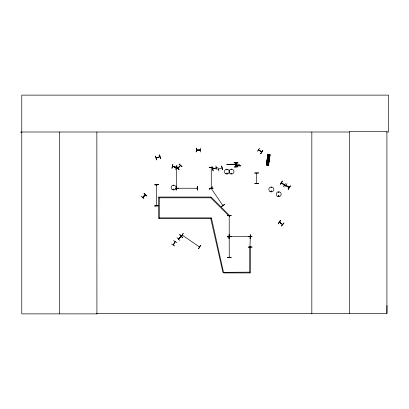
<?xml version="1.0" encoding="UTF-8"?>
<svg xmlns="http://www.w3.org/2000/svg" width="409" height="409" viewBox="0 0 409 409"><rect width="100%" height="100%" fill="white"/><g stroke="black" fill="none" stroke-linecap="round" stroke-linejoin="round"><path stroke-width="0.61" d="M386.638 132L388.55 132L388.55 95.123L21.769 95.123L21.769 313.877L96.913 313.877L96.861 313.447L386.919 313.447L386.975 305.538M289.066 187.593C278.585 180.476 296.177 192.322 286.269 185.476M182.286 235.124L199.531 246.985M199.091 246.872L199.495 246.964L199.249 246.77M258.447 149.817L261.627 152.071M261.729 151.923L258.616 149.694M279.429 222.358L282.573 224.541L279.373 222.297M279.807 222.414L279.47 222.174L282.542 224.515M282.65 224.429L282.374 224.209M156.591 205.722L156.795 205.395M156.754 205.354L156.759 205.747L156.601 205.395M176.391 187.91L176.437 188.263M229.403 216.085L229.229 215.732L229.388 216.044M173.355 189.311C173.968 190.313 173.682 188.35 173.355 189.505M173.922 189.464C173.196 188.002 173.222 190.747 173.922 189.28M226.668 169.633C227.343 168.881 226.637 170.384 226.826 169.392M231.284 169.525L231.642 169.73L231.392 169.413M231.714 173.493C231.218 172.48 231.254 174.392 231.714 173.375M231.852 173.534C231.203 172.174 230.998 174.469 231.796 173.61M270.947 191.264C272.522 190.134 271.152 192.378 271.08 191.514M271.065 191.264C271.852 190.405 271.315 192.256 271.126 191.151M278.498 192.184L278.923 192.24L278.529 192.133M278.36 196.039C279.572 194.868 278.493 197.475 278.468 195.788M278.938 196.1C278.575 195.083 278.294 196.928 278.979 196.039M284.552 185.021L281.438 182.675L284.383 185.113M266.366 164.904L267.915 154.428M266.469 164.919L268.018 154.444M266.612 164.939L268.289 154.484M266.867 164.975L268.391 154.5M266.949 164.991L267.772 159.444M268.406 155.134L267.951 158.211L268.452 155.139M266.99 164.996L267.818 159.454M267.143 165.011L267.731 165.098M267.46 164.408L267.333 164.899M267.967 164.5L268.693 159.571L268.013 164.51M268.877 158.339L269.24 155.875L268.923 158.349M268.028 165.139L269.557 154.663M269.495 155.916L268.13 165.154L269.536 155.921M268.253 165.175L269.807 154.699M156.775 184.827L156.627 185.251L156.621 184.817M176.417 167.414L176.437 167.726M176.586 167.716L176.57 167.332M211.049 187.91L211.295 188.549L211.243 167.373L211.044 167.746M211.223 188.212L211.228 187.91M229.209 215.773L229.229 257.466M229.209 236.269L229.188 236.893M229.383 236.918L229.362 236.223L229.408 236.617M250.037 246.826L250.257 236.734L249.766 236.54M172.782 164.438L171.964 168.263M171.913 168.247L172.951 164.479M172.501 166.294L176.218 167.496L172.45 166.443M175.793 169.29L176.8 165.512M175.931 169.326L176.959 165.558M236.197 164.617L236.197 165.052M211.387 188.437L211.044 188.242M222.629 205.2L222.925 205.323M218.345 169.101L222.01 168.027M256.55 183.319L256.535 173.212M156.233 157.92L159.827 156.729M156.274 158.048L159.832 156.749M226.642 173.304C226.852 174.346 227.378 172.808 226.709 173.268M227.199 173.626C226.98 172.041 226.013 174.515 227.215 173.523M271.141 187.302L271.535 187.465L271.141 187.358M235.927 164.617L236.279 164.699M196.448 150.001L196.872 150.159M176.397 188.089L176.775 188.237M196.887 188.089L197.322 188.089M171.524 244.03L174.894 246.008M173.176 244.935L175.113 241.586M175.267 241.673L173.273 245.037M176.862 242.598L173.503 240.594M142.501 197.429L145.18 194.638M145.251 194.822L142.685 197.573M178.406 238.963L181.085 236.167M178.748 238.856L178.38 238.989M284.802 186.949L287.031 183.738M288.074 189.188L290.303 185.972M181.197 236.663L183.258 233.334L181.218 236.678M182.419 235.006L182.711 235.206M257.358 151.33L259.608 148.135M260.589 153.595L262.854 150.41M278.248 223.81L280.508 220.625M283.897 222.997L281.494 226.085L283.912 223.007M283.345 186.642L285.702 183.529M281.689 183.053L284.429 185.195L281.714 182.879M278.882 192.281L278.641 192.256M196.928 188.089L197.281 188.089M197.24 188.263L176.437 188.222L176.437 167.373M179.04 164.121L181.985 166.693M178.002 168.334L180.579 165.497M142.659 197.527L145.343 194.791L142.603 197.527M143.247 197.005L144.796 195.379M178.554 239.071L181.243 236.32L178.549 239.04M141.115 196.156L143.917 198.881M146.642 196.039L143.958 193.191L146.678 195.998M181.013 236.213L180.88 236.576M178.503 239.055L181.156 236.295M179.837 240.39L177 237.706M142.705 197.194L142.986 197.256M173.477 185.333L173.58 185.732L173.58 185.323M180.374 165.43L177.987 168.375M209.485 189.239L212.588 186.862L209.5 189.265M221.325 206.596L224.536 204.372M221.407 206.714L224.633 204.505M211.213 167.767L211.208 167.332M229.367 236.617L229.229 236.934M216.433 167.92L212.782 168.994M231.428 173.212L231.264 173.493M271.443 191.468L271.162 191.432M218.953 171.034L217.68 167.337M156.811 159.858L155.568 156.151M215.875 165.947L217.036 169.679M216.392 167.741L212.787 169.014M286.198 185.635L285.927 185.451L289.086 187.593M199.454 247.097L199.132 246.893M261.617 152.01L258.503 149.858M200.277 150.154C190.558 150.481 201.33 149.3 200.006 150.134M200.323 150.123L196.489 150.134M196.438 148.114L196.243 152.025L196.412 148.114M200.344 148.089L200.425 152M178.457 167.107L174.546 167.148M174.551 167.291L178.457 167.266M209.188 167.322L213.094 167.107L209.188 167.347M158.641 184.607L154.735 184.832L158.641 184.587M154.735 184.802L158.641 184.776M156.621 185.211L156.78 184.899M178.457 188.252L175.666 188.467M213.094 188.304L209.188 188.278M209.188 188.472L213.094 188.452M154.735 205.814L158.646 205.763M227.343 236.55L231.249 236.474M227.343 236.351L231.249 236.325M227.343 236.688L231.254 236.663M249.725 236.581L250.078 236.581L229.188 236.54M229.229 257.425L229.362 257.072L229.188 257.384M258.595 173.002L254.689 173.038M254.689 173.027L258.595 172.92M258.595 183.518L254.689 183.61L258.595 183.493M248.191 236.535L252.097 236.443L248.191 236.566M252.097 247.046L248.191 247.138L252.097 247.016M20.45 132.153L21.769 132.148M21.769 132L349.378 132M234.112 162.68L238.018 162.879L234.112 162.664M234.112 162.823L238.018 162.854M235.804 164.137L236.182 164.116L235.804 164.331M236.182 164.157L229.776 164.29M236.182 164.29L226.704 164.29L233.161 164.336M232.067 164.418L239.72 164.418M235.845 164.617L236.279 164.617M235.845 164.781L236.279 164.781M235.845 164.888L236.279 164.888M235.927 165.011L236.279 165.052M235.656 165.65L239.878 165.594M235.656 165.757L236.622 165.757M239.878 165.814L236.622 165.594M158.682 197.803L210.799 197.803L229.224 216.228L229.761 215.691L211.335 197.261L210.799 197.803L210.799 197.041L158.682 197.041L158.682 218.646L211.56 218.646L211.56 217.89L159.438 217.89M249.72 272.169L222.915 272.333L210.793 218.703L211.535 218.534L223.657 272.926L250.477 272.926L250.477 246.867L249.72 246.867L249.72 272.926M222.808 205.476L211.075 188.222M267.859 155.507L269.792 155.793M267.752 156.218L269.689 156.504M267.598 157.281L269.531 157.567M267.455 158.227L269.388 158.508M267.297 159.285L269.229 159.571M266.627 163.845L268.56 164.132M266.259 164.106L268.836 164.484M266.249 164.188L268.825 164.566M267.368 164.454L267.67 164.5M267.363 164.469L267.619 164.525M172.526 166.32L176.213 167.296M182.399 235.037L182.67 235.195M156.621 184.858L156.621 205.747M179.173 163.973L182.082 166.586M179.761 234.822L182.562 237.547M222.619 205.154L222.823 205.446M155.43 156.197L156.621 159.919M213.212 170.814L212.123 167.056L213.043 170.86M156.621 205.354L156.621 205.707M386.919 313.447L386.919 131.575L349.378 131.575L349.378 313.447M311.832 132L311.832 313.877M240.748 165.216L240.748 166.192M239.878 165.216L239.878 166.192M236.499 162.879L236.479 166.79M236.31 162.879L236.279 166.79M235.845 162.879L235.84 166.79L235.819 162.879M235.63 162.879L235.645 166.79M159.438 197.803L159.438 218.646M96.856 132L96.913 313.877M59.315 132L59.315 313.877M267.915 158.835C268.631 160.42 269.061 157.526 267.915 158.835M267.864 154.423L266.331 164.899L268.555 165.216L270.104 154.745L267.864 154.423M269.93 154.72L268.386 165.19L269.95 154.72M290.257 185.942L288.233 189.295L290.257 185.942M200.599 245.431L198.564 248.774L200.599 245.431M262.813 150.379L260.748 153.702L262.813 150.379M280.354 220.517L278.289 223.841L280.354 220.517M282.374 181.044L280.211 184.306L282.374 181.044M176.427 167.03L179.203 169.791L176.422 167.036M179.873 234.705L182.542 237.568L179.873 234.705M221.617 166.013L222.66 169.786L221.617 166.013M159.551 154.878L160.558 158.661L159.551 154.878M176.381 186.202L176.192 190.113L176.381 186.202M197.527 186.197L197.337 190.108L197.527 186.197M158.646 205.732L154.735 205.978L158.646 205.732M231.249 215.461L227.343 215.701L231.249 215.461M229.178 234.694L228.984 238.6L229.147 234.694M250.323 234.689L250.129 238.6L250.323 234.689M231.254 236.607L227.343 236.847L231.254 236.607M231.254 257.455L227.343 257.696L231.254 257.455M238.018 166.795L234.112 167.005L238.018 166.79M172.363 189.658A2.444 2.444 0 0 0 176.023 187.547A2.444 2.444 0 0 0 172.363 185.43A2.444 2.444 0 0 0 172.363 189.658M270.093 191.581A2.474 2.474 0 0 0 273.8 189.439A2.474 2.474 0 0 0 270.093 187.296A2.474 2.474 0 0 0 270.093 191.581M277.476 196.351A2.474 2.474 0 0 0 281.188 194.214A2.474 2.474 0 0 0 277.476 192.072A2.474 2.474 0 0 0 277.476 196.351M225.65 173.723A2.444 2.444 0 0 0 229.316 171.606A2.444 2.444 0 0 0 225.65 169.495A2.444 2.444 0 0 0 225.65 173.723M230.252 173.748A2.474 2.474 0 0 0 233.963 171.606A2.474 2.474 0 0 0 230.252 169.469A2.474 2.474 0 0 0 230.252 173.748"/></g></svg>
